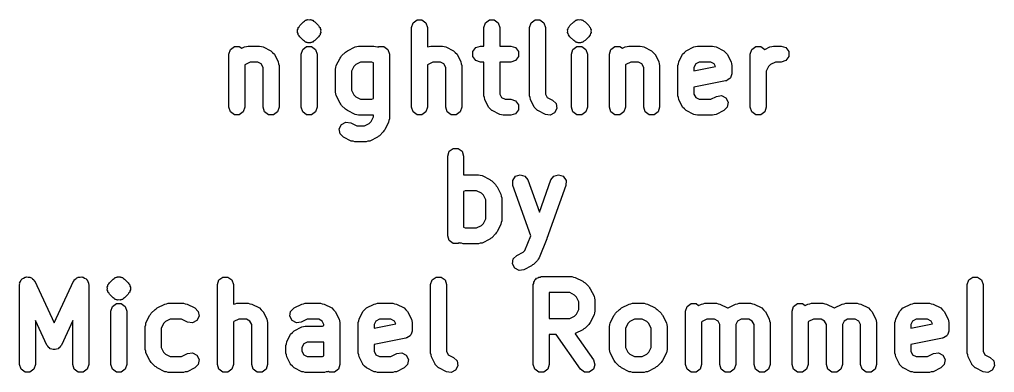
# Model space of a CAD drawing. Extents: x 32 to 173, y -120 to -34.
# Drawn here: x 32.05 to 44.25, y -115.7 to -111.28 of the extents above; entities that cross this region are included whole.
import ezdxf

# ---------------------------------------------------------------- set-up
doc = ezdxf.new("R2010")
doc.units = 0
doc.layers.add('BLACK', color=7, linetype='CONTINUOUS')

msp = doc.modelspace()

# ---------------------------------------------------------------- linework, layer by layer
at = {"layer": 'BLACK', "linetype": 'CONTINUOUS'}
for p, q in [((35.5347, -111.382), (35.5459, -111.371)), ((35.5459, -111.371), (35.5531, -111.357)), ((35.5531, -111.357), (35.6007, -111.31)), ((35.6007, -111.31), (35.6148, -111.302)), ((35.6148, -111.302), (35.626, -111.291)), ((35.626, -111.291), (35.634, -111.29)), ((35.634, -111.29), (35.6405, -111.285)), ((35.6405, -111.285), (35.6486, -111.285)), ((35.6486, -111.285), (35.6558, -111.281)), ((35.6558, -111.281), (35.6714, -111.284)), ((35.6714, -111.284), (35.6871, -111.281)), ((35.6871, -111.281), (35.6943, -111.285)), ((35.6943, -111.285), (35.7023, -111.285)), ((35.7023, -111.285), (35.7089, -111.29)), ((35.7089, -111.29), (35.7168, -111.291)), ((35.7168, -111.291), (35.728, -111.302)), ((35.728, -111.302), (35.7421, -111.31)), ((35.7421, -111.31), (35.7898, -111.357)), ((35.7898, -111.357), (35.7969, -111.371)), ((35.7969, -111.371), (35.8081, -111.382)), ((36.9524, -111.38), (36.9715, -111.321)), ((36.9715, -111.321), (37.0215, -111.285)), ((37.0215, -111.285), (37.0833, -111.285)), ((37.0833, -111.285), (37.1333, -111.321)), ((37.1333, -111.321), (37.1524, -111.38)), ((37.8571, -111.38), (37.8762, -111.321)), ((37.8762, -111.321), (37.9262, -111.285)), ((37.9262, -111.285), (37.988, -111.285)), ((37.988, -111.285), (38.038, -111.321)), ((38.038, -111.321), (38.0571, -111.38)), ((38.4286, -111.38), (38.4477, -111.321)), ((38.4477, -111.321), (38.4977, -111.285)), ((38.4977, -111.285), (38.5595, -111.285)), ((38.5595, -111.285), (38.6095, -111.321)), ((38.6095, -111.321), (38.6286, -111.38)), ((38.9157, -111.382), (38.9269, -111.371)), ((38.9269, -111.371), (38.9341, -111.357)), ((38.9341, -111.357), (38.9817, -111.31)), ((38.9817, -111.31), (38.9958, -111.302)), ((38.9958, -111.302), (39.007, -111.291)), ((39.007, -111.291), (39.015, -111.29)), ((39.015, -111.29), (39.0215, -111.285)), ((39.0215, -111.285), (39.0295, -111.285)), ((39.0295, -111.285), (39.0367, -111.281)), ((39.0367, -111.281), (39.0524, -111.284)), ((39.0524, -111.284), (39.068, -111.281)), ((39.068, -111.281), (39.0752, -111.285)), ((39.0752, -111.285), (39.0833, -111.285)), ((39.0833, -111.285), (39.0898, -111.29)), ((39.0898, -111.29), (39.0978, -111.291)), ((39.0978, -111.291), (39.109, -111.302)), ((39.109, -111.302), (39.1231, -111.31)), ((39.1231, -111.31), (39.1707, -111.357)), ((39.1707, -111.357), (39.1779, -111.371)), ((39.1779, -111.371), (39.1891, -111.382)), ((35.525, -111.412), (35.5322, -111.398)), ((35.5275, -111.428), (35.525, -111.412)), ((35.525, -111.443), (35.5275, -111.428)), ((35.5322, -111.458), (35.525, -111.443)), ((35.5322, -111.398), (35.5347, -111.382)), ((35.5347, -111.473), (35.5322, -111.458)), ((35.5459, -111.484), (35.5347, -111.473)), ((35.5531, -111.499), (35.5459, -111.484)), ((35.7969, -111.484), (35.7898, -111.499)), ((35.8081, -111.473), (35.7969, -111.484)), ((35.8081, -111.382), (35.8106, -111.398)), ((35.8106, -111.458), (35.8081, -111.473)), ((35.8106, -111.398), (35.8178, -111.412)), ((35.8178, -111.443), (35.8106, -111.458)), ((35.8178, -111.412), (35.8153, -111.428)), ((35.8153, -111.428), (35.8178, -111.443)), ((36.9524, -112.38), (36.9524, -111.38)), ((37.1524, -111.38), (37.1524, -111.624)), ((37.8571, -111.614), (37.8571, -111.38)), ((38.0571, -111.38), (38.0571, -111.614)), ((38.4286, -112.237), (38.4286, -111.38)), ((38.6286, -111.38), (38.6286, -112.214)), ((38.906, -111.412), (38.9132, -111.398)), ((38.9085, -111.428), (38.906, -111.412)), ((38.906, -111.443), (38.9085, -111.428)), ((38.9132, -111.458), (38.906, -111.443)), ((38.9132, -111.398), (38.9157, -111.382)), ((38.9157, -111.473), (38.9132, -111.458)), ((38.9269, -111.484), (38.9157, -111.473)), ((38.9341, -111.499), (38.9269, -111.484)), ((39.1779, -111.484), (39.1707, -111.499)), ((39.1891, -111.473), (39.1779, -111.484)), ((39.1891, -111.382), (39.1916, -111.398)), ((39.1916, -111.458), (39.1891, -111.473)), ((39.1916, -111.398), (39.1988, -111.412)), ((39.1988, -111.443), (39.1916, -111.458)), ((39.1988, -111.412), (39.1963, -111.428)), ((39.1963, -111.428), (39.1988, -111.443)), ((34.6858, -111.655), (34.7358, -111.618)), ((34.7358, -111.618), (34.7976, -111.618)), ((34.7976, -111.618), (34.8296, -111.642)), ((34.8876, -111.621), (34.9095, -111.614)), ((34.9095, -111.614), (35.0524, -111.614)), ((35.0524, -111.614), (35.0743, -111.621)), ((35.6007, -111.546), (35.5531, -111.499)), ((35.5905, -111.655), (35.6405, -111.618)), ((35.6148, -111.553), (35.6007, -111.546)), ((35.626, -111.565), (35.6148, -111.553)), ((35.634, -111.566), (35.626, -111.565)), ((35.6405, -111.571), (35.634, -111.566)), ((35.6486, -111.571), (35.6405, -111.571)), ((35.6405, -111.618), (35.7023, -111.618)), ((35.6558, -111.574), (35.6486, -111.571)), ((35.6714, -111.572), (35.6558, -111.574)), ((35.6871, -111.574), (35.6714, -111.572)), ((35.6943, -111.571), (35.6871, -111.574)), ((35.7023, -111.571), (35.6943, -111.571)), ((35.7089, -111.566), (35.7023, -111.571)), ((35.7023, -111.618), (35.7523, -111.655)), ((35.7168, -111.565), (35.7089, -111.566)), ((35.728, -111.553), (35.7168, -111.565)), ((35.7421, -111.546), (35.728, -111.553)), ((35.7898, -111.499), (35.7421, -111.546)), ((36.2686, -111.621), (36.2905, -111.614)), ((36.2905, -111.614), (36.481, -111.614)), ((36.481, -111.614), (36.5029, -111.621)), ((36.5327, -111.628), (36.5453, -111.618)), ((36.5453, -111.618), (36.6071, -111.618)), ((36.6071, -111.618), (36.6571, -111.655)), ((37.1733, -111.621), (37.1952, -111.614)), ((37.1952, -111.614), (37.3381, -111.614)), ((37.3381, -111.614), (37.36, -111.621)), ((37.7555, -111.633), (37.8143, -111.614)), ((37.8143, -111.614), (37.8571, -111.614)), ((38.0571, -111.614), (38.1952, -111.614)), ((38.1952, -111.614), (38.254, -111.633)), ((38.9817, -111.546), (38.9341, -111.499)), ((38.9715, -111.655), (39.0215, -111.618)), ((38.9958, -111.553), (38.9817, -111.546)), ((39.007, -111.565), (38.9958, -111.553)), ((39.015, -111.566), (39.007, -111.565)), ((39.0215, -111.571), (39.015, -111.566)), ((39.0295, -111.571), (39.0215, -111.571)), ((39.0215, -111.618), (39.0833, -111.618)), ((39.0367, -111.574), (39.0295, -111.571)), ((39.0524, -111.572), (39.0367, -111.574)), ((39.068, -111.574), (39.0524, -111.572)), ((39.0752, -111.571), (39.068, -111.574)), ((39.0833, -111.571), (39.0752, -111.571)), ((39.0898, -111.566), (39.0833, -111.571)), ((39.0833, -111.618), (39.1333, -111.655)), ((39.0978, -111.565), (39.0898, -111.566)), ((39.109, -111.553), (39.0978, -111.565)), ((39.1231, -111.546), (39.109, -111.553)), ((39.1707, -111.499), (39.1231, -111.546)), ((39.4477, -111.655), (39.4977, -111.618)), ((39.4977, -111.618), (39.5595, -111.618)), ((39.5595, -111.618), (39.5915, -111.642)), ((39.6495, -111.621), (39.6714, -111.614)), ((39.6714, -111.614), (39.8143, -111.614)), ((39.8143, -111.614), (39.8362, -111.621)), ((40.5066, -111.621), (40.5286, -111.614)), ((40.5286, -111.614), (40.719, -111.614)), ((40.719, -111.614), (40.741, -111.621)), ((41.2096, -111.655), (41.2596, -111.618)), ((41.2596, -111.618), (41.3214, -111.618)), ((41.3214, -111.618), (41.3714, -111.655)), ((41.459, -111.621), (41.481, -111.614)), ((41.481, -111.614), (41.5762, -111.614)), ((41.5762, -111.614), (41.635, -111.633)), ((34.6667, -111.714), (34.6858, -111.655)), ((34.6667, -112.38), (34.6667, -111.714)), ((34.8296, -111.642), (34.8648, -111.624)), ((34.8648, -111.624), (34.8876, -111.621)), ((35.0743, -111.621), (35.0971, -111.624)), ((35.0971, -111.624), (35.1923, -111.672)), ((35.1923, -111.672), (35.1929, -111.672)), ((35.1929, -111.672), (35.1937, -111.672)), ((35.1937, -111.672), (35.2149, -111.694)), ((35.2149, -111.694), (35.2364, -111.715)), ((35.2364, -111.715), (35.2365, -111.716)), ((35.2365, -111.716), (35.2371, -111.716)), ((35.2371, -111.716), (35.2847, -111.812)), ((35.5714, -111.714), (35.5905, -111.655)), ((35.5714, -112.38), (35.5714, -111.714)), ((35.7523, -111.655), (35.7714, -111.714)), ((35.7714, -111.714), (35.7714, -112.38)), ((36.0695, -111.753), (36.0769, -111.738)), ((36.0769, -111.738), (36.1245, -111.69)), ((36.1245, -111.69), (36.139, -111.683)), ((36.139, -111.683), (36.1505, -111.672)), ((36.1505, -111.672), (36.2458, -111.624)), ((36.2458, -111.624), (36.2686, -111.621)), ((36.5029, -111.621), (36.5257, -111.624)), ((36.5257, -111.624), (36.5327, -111.628)), ((36.6571, -111.655), (36.6762, -111.714)), ((36.6762, -111.714), (36.6762, -112.523)), ((37.1524, -111.624), (37.1733, -111.621)), ((37.36, -111.621), (37.3828, -111.624)), ((37.3828, -111.624), (37.4781, -111.672)), ((37.4781, -111.672), (37.4786, -111.672)), ((37.4786, -111.672), (37.4794, -111.672)), ((37.4794, -111.672), (37.5006, -111.694)), ((37.5006, -111.694), (37.5221, -111.715)), ((37.5221, -111.715), (37.5222, -111.716)), ((37.5222, -111.716), (37.5228, -111.716)), ((37.5228, -111.716), (37.5704, -111.812)), ((37.7192, -111.683), (37.7555, -111.633)), ((37.7192, -111.744), (37.7192, -111.683)), ((38.254, -111.633), (38.2903, -111.683)), ((38.2903, -111.683), (38.2903, -111.744)), ((38.9524, -111.714), (38.9715, -111.655)), ((38.9524, -112.38), (38.9524, -111.714)), ((39.1333, -111.655), (39.1524, -111.714)), ((39.1524, -111.714), (39.1524, -112.38)), ((39.4286, -111.714), (39.4477, -111.655)), ((39.4286, -112.38), (39.4286, -111.714)), ((39.5915, -111.642), (39.6267, -111.624)), ((39.6267, -111.624), (39.6495, -111.621)), ((39.8362, -111.621), (39.859, -111.624)), ((39.859, -111.624), (39.9542, -111.672)), ((39.9542, -111.672), (39.9548, -111.672)), ((39.9548, -111.672), (39.9556, -111.672)), ((39.9556, -111.672), (39.9768, -111.694)), ((39.9768, -111.694), (39.9983, -111.715)), ((39.9983, -111.715), (39.9984, -111.716)), ((39.9984, -111.716), (39.999, -111.716)), ((39.999, -111.716), (40.0466, -111.812)), ((40.2963, -111.812), (40.3439, -111.716)), ((40.3439, -111.716), (40.3444, -111.716)), ((40.3444, -111.716), (40.3446, -111.715)), ((40.3446, -111.715), (40.3661, -111.694)), ((40.3661, -111.694), (40.3873, -111.672)), ((40.3873, -111.672), (40.388, -111.672)), ((40.388, -111.672), (40.3886, -111.672)), ((40.3886, -111.672), (40.4838, -111.624)), ((40.4838, -111.624), (40.5066, -111.621)), ((40.741, -111.621), (40.7638, -111.624)), ((40.7638, -111.624), (40.859, -111.672)), ((40.859, -111.672), (40.8596, -111.672)), ((40.8596, -111.672), (40.8604, -111.672)), ((40.8604, -111.672), (40.8815, -111.694)), ((40.8815, -111.694), (40.903, -111.715)), ((40.903, -111.715), (40.9032, -111.716)), ((40.9032, -111.716), (40.9037, -111.716)), ((40.9037, -111.716), (40.9513, -111.812)), ((41.1905, -111.714), (41.2096, -111.655)), ((41.1905, -112.38), (41.1905, -111.714)), ((41.3714, -111.655), (41.3719, -111.656)), ((41.3719, -111.656), (41.4362, -111.624)), ((41.4362, -111.624), (41.459, -111.621)), ((41.635, -111.633), (41.6713, -111.683)), ((41.6713, -111.683), (41.6713, -111.744)), ((34.8735, -111.843), (34.8667, -111.85)), ((34.8667, -111.85), (34.8667, -112.38)), ((34.9331, -111.814), (34.8735, -111.843)), ((35.0288, -111.814), (34.9331, -111.814)), ((35.0731, -111.836), (35.0288, -111.814)), ((35.0952, -111.88), (35.0731, -111.836)), ((35.2847, -111.812), (35.2881, -111.834)), ((35.2881, -111.834), (35.2952, -111.856)), ((35.2952, -111.856), (35.2952, -112.38)), ((36.0071, -111.882), (36.0106, -111.859)), ((36.0106, -111.859), (36.0582, -111.764)), ((36.0582, -111.764), (36.0695, -111.753)), ((36.2545, -111.843), (36.2298, -111.868)), ((36.3141, -111.814), (36.2545, -111.843)), ((36.4573, -111.814), (36.3141, -111.814)), ((36.4762, -111.823), (36.4573, -111.814)), ((36.4762, -112.271), (36.4762, -111.823)), ((37.1592, -111.843), (37.1524, -111.85)), ((37.1524, -111.85), (37.1524, -112.38)), ((37.2188, -111.814), (37.1592, -111.843)), ((37.3145, -111.814), (37.2188, -111.814)), ((37.3588, -111.836), (37.3145, -111.814)), ((37.381, -111.88), (37.3588, -111.836)), ((37.5704, -111.812), (37.5738, -111.834)), ((37.5738, -111.834), (37.581, -111.856)), ((37.581, -111.856), (37.581, -112.38)), ((37.7555, -111.794), (37.7192, -111.744)), ((37.8143, -111.814), (37.7555, -111.794)), ((37.8571, -111.814), (37.8143, -111.814)), ((37.8571, -112.237), (37.8571, -111.814)), ((38.1952, -111.814), (38.0571, -111.814)), ((38.0571, -111.814), (38.0571, -112.214)), ((38.254, -111.794), (38.1952, -111.814)), ((38.2903, -111.744), (38.254, -111.794)), ((39.6354, -111.843), (39.6286, -111.85)), ((39.6286, -111.85), (39.6286, -112.38)), ((39.695, -111.814), (39.6354, -111.843)), ((39.7907, -111.814), (39.695, -111.814)), ((39.835, -111.836), (39.7907, -111.814)), ((39.8571, -111.88), (39.835, -111.836)), ((40.0466, -111.812), (40.05, -111.834)), ((40.05, -111.834), (40.0571, -111.856)), ((40.0571, -111.856), (40.0571, -112.38)), ((40.2857, -111.856), (40.2928, -111.834)), ((40.2857, -112.237), (40.2857, -111.856)), ((40.2928, -111.834), (40.2963, -111.812)), ((40.5079, -111.836), (40.4857, -111.88)), ((40.5522, -111.814), (40.5079, -111.836)), ((40.6954, -111.814), (40.5522, -111.814)), ((40.7397, -111.836), (40.6954, -111.814)), ((40.7572, -111.871), (40.7397, -111.836)), ((40.9513, -111.812), (40.9548, -111.834)), ((40.9548, -111.834), (40.9619, -111.856)), ((40.9619, -111.856), (40.9619, -111.952)), ((41.4449, -111.843), (41.4203, -111.868)), ((41.5046, -111.814), (41.4449, -111.843)), ((41.5762, -111.814), (41.5046, -111.814)), ((41.635, -111.794), (41.5762, -111.814)), ((41.6713, -111.744), (41.635, -111.794)), ((35.0952, -112.38), (35.0952, -111.88)), ((36, -111.904), (36.0071, -111.882)), ((36, -112.19), (36, -111.904)), ((36.2298, -111.868), (36.2, -111.928)), ((36.2, -111.928), (36.2, -112.166)), ((37.381, -112.38), (37.381, -111.88)), ((39.8571, -112.38), (39.8571, -111.88)), ((40.4857, -111.925), (40.7572, -111.871)), ((40.4857, -111.88), (40.4857, -111.925)), ((40.9612, -111.963), (40.9506, -111.986)), ((40.9619, -111.952), (40.96, -111.957)), ((40.96, -111.957), (40.9612, -111.963)), ((41.4203, -111.868), (41.3905, -111.928)), ((41.3905, -111.928), (41.3905, -112.38)), ((40.8815, -112.05), (40.4857, -112.129)), ((40.8868, -112.047), (40.8815, -112.05)), ((40.8928, -112.047), (40.8868, -112.047)), ((40.9133, -112.032), (40.8928, -112.047)), ((40.9354, -112.019), (40.9133, -112.032)), ((40.9379, -112.014), (40.9354, -112.019)), ((40.9428, -112.01), (40.9379, -112.014)), ((40.9506, -111.986), (40.9428, -112.01)), ((36.0071, -112.212), (36, -112.19)), ((36.0106, -112.234), (36.0071, -112.212)), ((36.2, -112.166), (36.2298, -112.226)), ((36.2298, -112.226), (36.2545, -112.25)), ((38.0571, -112.214), (38.0793, -112.258)), ((38.6286, -112.214), (38.6507, -112.258)), ((40.4857, -112.129), (40.4857, -112.214)), ((40.4857, -112.214), (40.5079, -112.258)), ((36.0582, -112.33), (36.0106, -112.234)), ((36.0695, -112.341), (36.0582, -112.33)), ((36.0769, -112.356), (36.0695, -112.341)), ((36.2545, -112.25), (36.3141, -112.28)), ((36.3141, -112.28), (36.4573, -112.28)), ((36.4573, -112.28), (36.4762, -112.271)), ((37.8643, -112.259), (37.8571, -112.237)), ((37.8677, -112.282), (37.8643, -112.259)), ((37.9153, -112.377), (37.8677, -112.282)), ((38.0793, -112.258), (38.1236, -112.28)), ((38.1236, -112.28), (38.1952, -112.28)), ((38.1952, -112.28), (38.254, -112.299)), ((38.254, -112.299), (38.2903, -112.349)), ((38.2903, -112.349), (38.2903, -112.411)), ((38.4357, -112.259), (38.4286, -112.237)), ((38.4391, -112.282), (38.4357, -112.259)), ((38.4867, -112.377), (38.4391, -112.282)), ((38.6507, -112.258), (38.7161, -112.291)), ((38.7161, -112.291), (38.7602, -112.334)), ((38.7602, -112.334), (38.7703, -112.395)), ((40.2928, -112.259), (40.2857, -112.237)), ((40.2963, -112.282), (40.2928, -112.259)), ((40.3439, -112.377), (40.2963, -112.282)), ((40.5079, -112.258), (40.5522, -112.28)), ((40.5522, -112.28), (40.6954, -112.28)), ((40.6954, -112.28), (40.7696, -112.243)), ((40.7696, -112.243), (40.8307, -112.234)), ((40.8307, -112.234), (40.8855, -112.262)), ((40.8855, -112.262), (40.9132, -112.318)), ((40.9132, -112.318), (40.903, -112.379)), ((34.6858, -112.439), (34.6667, -112.38)), ((34.7358, -112.475), (34.6858, -112.439)), ((34.8476, -112.439), (34.7976, -112.475)), ((34.8667, -112.38), (34.8476, -112.439)), ((35.1143, -112.439), (35.0952, -112.38)), ((35.1643, -112.475), (35.1143, -112.439)), ((35.2761, -112.439), (35.2261, -112.475)), ((35.2952, -112.38), (35.2761, -112.439)), ((35.5905, -112.439), (35.5714, -112.38)), ((35.6405, -112.475), (35.5905, -112.439)), ((35.7523, -112.439), (35.7023, -112.475)), ((35.7714, -112.38), (35.7523, -112.439)), ((36.1245, -112.403), (36.0769, -112.356)), ((36.139, -112.411), (36.1245, -112.403)), ((36.1505, -112.422), (36.139, -112.411)), ((36.2458, -112.47), (36.1505, -112.422)), ((36.2686, -112.473), (36.2458, -112.47)), ((36.2905, -112.48), (36.2686, -112.473)), ((36.9715, -112.439), (36.9524, -112.38)), ((37.0215, -112.475), (36.9715, -112.439)), ((37.1333, -112.439), (37.0833, -112.475)), ((37.1524, -112.38), (37.1333, -112.439)), ((37.4, -112.439), (37.381, -112.38)), ((37.45, -112.475), (37.4, -112.439)), ((37.5619, -112.439), (37.5119, -112.475)), ((37.581, -112.38), (37.5619, -112.439)), ((37.9159, -112.378), (37.9153, -112.377)), ((37.916, -112.379), (37.9159, -112.378)), ((37.9375, -112.4), (37.916, -112.379)), ((37.9587, -112.421), (37.9375, -112.4)), ((37.9595, -112.421), (37.9587, -112.421)), ((37.96, -112.422), (37.9595, -112.421)), ((38.0553, -112.47), (37.96, -112.422)), ((38.0781, -112.473), (38.0553, -112.47)), ((38.1, -112.48), (38.0781, -112.473)), ((38.254, -112.461), (38.1952, -112.48)), ((38.2903, -112.411), (38.254, -112.461)), ((38.4873, -112.378), (38.4867, -112.377)), ((38.4874, -112.379), (38.4873, -112.378)), ((38.5089, -112.4), (38.4874, -112.379)), ((38.5301, -112.421), (38.5089, -112.4)), ((38.5309, -112.421), (38.5301, -112.421)), ((38.5315, -112.422), (38.5309, -112.421)), ((38.6267, -112.47), (38.5315, -112.422)), ((38.6878, -112.479), (38.6267, -112.47)), ((38.7427, -112.45), (38.6878, -112.479)), ((38.7703, -112.395), (38.7427, -112.45)), ((38.9715, -112.439), (38.9524, -112.38)), ((39.0215, -112.475), (38.9715, -112.439)), ((39.1333, -112.439), (39.0833, -112.475)), ((39.1524, -112.38), (39.1333, -112.439)), ((39.4477, -112.439), (39.4286, -112.38)), ((39.4977, -112.475), (39.4477, -112.439)), ((39.6095, -112.439), (39.5595, -112.475)), ((39.6286, -112.38), (39.6095, -112.439)), ((39.8762, -112.439), (39.8571, -112.38)), ((39.9262, -112.475), (39.8762, -112.439)), ((40.038, -112.439), (39.988, -112.475)), ((40.0571, -112.38), (40.038, -112.439)), ((40.3444, -112.378), (40.3439, -112.377)), ((40.3446, -112.379), (40.3444, -112.378)), ((40.3661, -112.4), (40.3446, -112.379)), ((40.3873, -112.421), (40.3661, -112.4)), ((40.388, -112.421), (40.3873, -112.421)), ((40.3886, -112.422), (40.388, -112.421)), ((40.4838, -112.47), (40.3886, -112.422)), ((40.5066, -112.473), (40.4838, -112.47)), ((40.5286, -112.48), (40.5066, -112.473)), ((40.741, -112.473), (40.719, -112.48)), ((40.7638, -112.47), (40.741, -112.473)), ((40.859, -112.422), (40.7638, -112.47)), ((40.903, -112.379), (40.859, -112.422)), ((41.2096, -112.439), (41.1905, -112.38)), ((41.2596, -112.475), (41.2096, -112.439)), ((41.3714, -112.439), (41.3214, -112.475)), ((41.3905, -112.38), (41.3714, -112.439)), ((34.7976, -112.475), (34.7358, -112.475)), ((35.2261, -112.475), (35.1643, -112.475)), ((35.7023, -112.475), (35.6405, -112.475)), ((36.0764, -112.596), (36.1312, -112.567)), ((36.1312, -112.567), (36.1923, -112.576)), ((36.1923, -112.576), (36.2665, -112.614)), ((36.4762, -112.48), (36.2905, -112.48)), ((36.3621, -112.614), (36.4217, -112.584)), ((36.4217, -112.584), (36.4464, -112.559)), ((36.4464, -112.559), (36.4762, -112.499)), ((36.4762, -112.499), (36.4762, -112.48)), ((36.6656, -112.568), (36.618, -112.663)), ((36.6691, -112.545), (36.6656, -112.568)), ((36.6762, -112.523), (36.6691, -112.545)), ((37.0833, -112.475), (37.0215, -112.475)), ((37.5119, -112.475), (37.45, -112.475)), ((38.1952, -112.48), (38.1, -112.48)), ((39.0833, -112.475), (39.0215, -112.475)), ((39.5595, -112.475), (39.4977, -112.475)), ((39.988, -112.475), (39.9262, -112.475)), ((40.719, -112.48), (40.5286, -112.48)), ((41.3214, -112.475), (41.2596, -112.475)), ((36.0487, -112.651), (36.0764, -112.596)), ((36.0589, -112.712), (36.0487, -112.651)), ((36.1029, -112.755), (36.0589, -112.712)), ((36.2665, -112.614), (36.3621, -112.614)), ((36.5993, -112.689), (36.5517, -112.737)), ((36.6066, -112.675), (36.5993, -112.689)), ((36.618, -112.663), (36.6066, -112.675)), ((36.1981, -112.803), (36.1029, -112.755)), ((36.2209, -112.806), (36.1981, -112.803)), ((36.2429, -112.814), (36.2209, -112.806)), ((36.3857, -112.814), (36.2429, -112.814)), ((36.4076, -112.806), (36.3857, -112.814)), ((36.4304, -112.803), (36.4076, -112.806)), ((36.5257, -112.755), (36.4304, -112.803)), ((36.5372, -112.744), (36.5257, -112.755)), ((36.5517, -112.737), (36.5372, -112.744)), ((37.4048, -112.99), (37.4239, -112.931)), ((37.4239, -112.931), (37.4739, -112.895)), ((37.4739, -112.895), (37.5357, -112.895)), ((37.5357, -112.895), (37.5857, -112.931)), ((37.5857, -112.931), (37.6048, -112.99)), ((37.4048, -113.99), (37.4048, -112.99)), ((37.6048, -112.99), (37.6048, -113.224)), ((37.6048, -113.224), (37.7905, -113.224)), ((37.7905, -113.224), (37.8124, -113.231)), ((37.8124, -113.231), (37.8352, -113.234)), ((37.8352, -113.234), (37.9304, -113.282)), ((37.9304, -113.282), (37.942, -113.293)), ((37.942, -113.293), (37.9564, -113.3)), ((37.9564, -113.3), (38.004, -113.348)), ((38.2183, -113.295), (38.2532, -113.244)), ((38.2201, -113.357), (38.2183, -113.295)), ((38.2532, -113.244), (38.3114, -113.224)), ((38.3114, -113.224), (38.3707, -113.241)), ((38.3707, -113.241), (38.4085, -113.29)), ((38.4085, -113.29), (38.5524, -113.693)), ((38.5524, -113.693), (38.6963, -113.29)), ((38.6963, -113.29), (38.7341, -113.241)), ((38.7341, -113.241), (38.7934, -113.224)), ((38.7934, -113.224), (38.8516, -113.244)), ((38.8516, -113.244), (38.8864, -113.295)), ((38.8864, -113.295), (38.8847, -113.357)), ((37.6236, -113.424), (37.6048, -113.433)), ((37.6048, -113.433), (37.6048, -113.881)), ((37.7669, -113.424), (37.6236, -113.424)), ((37.8265, -113.453), (37.7669, -113.424)), ((38.004, -113.348), (38.0114, -113.363)), ((38.0114, -113.363), (38.0228, -113.374)), ((38.0228, -113.374), (38.0704, -113.469)), ((38.4455, -113.988), (38.2201, -113.357)), ((38.8847, -113.357), (38.6466, -114.024)), ((37.8511, -113.478), (37.8265, -113.453)), ((37.881, -113.538), (37.8511, -113.478)), ((37.881, -113.776), (37.881, -113.538)), ((38.0704, -113.469), (38.0738, -113.492)), ((38.0738, -113.492), (38.081, -113.514)), ((38.081, -113.514), (38.081, -113.8)), ((37.8511, -113.836), (37.881, -113.776)), ((38.081, -113.8), (38.0738, -113.822)), ((37.6048, -113.881), (37.6236, -113.89)), ((37.6236, -113.89), (37.7669, -113.89)), ((37.7669, -113.89), (37.8265, -113.86)), ((37.8265, -113.86), (37.8511, -113.836)), ((38.0704, -113.844), (38.0228, -113.94)), ((38.0738, -113.822), (38.0704, -113.844)), ((37.4239, -114.049), (37.4048, -113.99)), ((37.4739, -114.085), (37.4239, -114.049)), ((37.9304, -114.032), (37.8352, -114.08)), ((37.942, -114.021), (37.9304, -114.032)), ((37.9564, -114.013), (37.942, -114.021)), ((38.004, -113.966), (37.9564, -114.013)), ((38.0114, -113.951), (38.004, -113.966)), ((38.0228, -113.94), (38.0114, -113.951)), ((38.3719, -114.172), (38.4455, -113.988)), ((38.6452, -114.027), (38.55, -114.265)), ((38.6454, -114.025), (38.6452, -114.027)), ((38.6466, -114.024), (38.6454, -114.025)), ((37.5357, -114.085), (37.4739, -114.085)), ((37.5483, -114.076), (37.5357, -114.085)), ((37.5553, -114.08), (37.5483, -114.076)), ((37.5781, -114.083), (37.5553, -114.08)), ((37.6, -114.09), (37.5781, -114.083)), ((37.7905, -114.09), (37.6, -114.09)), ((37.8124, -114.083), (37.7905, -114.09)), ((37.8352, -114.08), (37.8124, -114.083)), ((38.3503, -114.194), (38.3719, -114.172)), ((38.2154, -114.338), (38.2255, -114.277)), ((38.2255, -114.277), (38.2696, -114.234)), ((38.2696, -114.234), (38.3503, -114.194)), ((38.5279, -114.299), (38.4802, -114.347)), ((38.537, -114.281), (38.5279, -114.299)), ((38.55, -114.265), (38.537, -114.281)), ((38.243, -114.394), (38.2154, -114.338)), ((38.2979, -114.422), (38.243, -114.394)), ((38.359, -114.413), (38.2979, -114.422)), ((38.4542, -114.365), (38.359, -114.413)), ((38.4658, -114.354), (38.4542, -114.365)), ((38.4802, -114.347), (38.4658, -114.354)), ((32.06, -114.562), (32.0667, -114.541)), ((32.0667, -114.541), (32.0746, -114.536)), ((32.0746, -114.536), (32.0794, -114.527)), ((32.0794, -114.527), (32.0991, -114.518)), ((32.0991, -114.518), (32.1167, -114.505)), ((32.1167, -114.505), (32.1265, -114.505)), ((32.1265, -114.505), (32.1354, -114.501)), ((32.1354, -114.501), (32.1568, -114.505)), ((32.1568, -114.505), (32.1785, -114.505)), ((32.1785, -114.505), (32.1865, -114.511)), ((32.1865, -114.511), (32.1961, -114.513)), ((32.1961, -114.513), (32.2109, -114.529)), ((32.2109, -114.529), (32.2285, -114.541)), ((32.2285, -114.541), (32.2315, -114.551)), ((32.7304, -114.551), (32.7334, -114.541)), ((32.7334, -114.541), (32.751, -114.529)), ((32.751, -114.529), (32.7658, -114.513)), ((32.7658, -114.513), (32.7755, -114.511)), ((32.7755, -114.511), (32.7834, -114.505)), ((32.7834, -114.505), (32.8051, -114.505)), ((32.8051, -114.505), (32.8265, -114.501)), ((32.8265, -114.501), (32.8354, -114.505)), ((32.8354, -114.505), (32.8452, -114.505)), ((32.8452, -114.505), (32.8628, -114.518)), ((32.8628, -114.518), (32.8825, -114.527)), ((32.8825, -114.527), (32.8873, -114.536)), ((32.8873, -114.536), (32.8952, -114.541)), ((32.8952, -114.541), (32.9019, -114.562)), ((33.1721, -114.577), (33.2198, -114.53)), ((33.2198, -114.53), (33.2339, -114.522)), ((33.2339, -114.522), (33.2451, -114.511)), ((33.2451, -114.511), (33.253, -114.51)), ((33.253, -114.51), (33.2596, -114.505)), ((33.2596, -114.505), (33.2676, -114.505)), ((33.2676, -114.505), (33.2748, -114.501)), ((33.2748, -114.501), (33.2905, -114.504)), ((33.2905, -114.504), (33.3061, -114.501)), ((33.3061, -114.501), (33.3133, -114.505)), ((33.3133, -114.505), (33.3214, -114.505)), ((33.3214, -114.505), (33.3279, -114.51)), ((33.3279, -114.51), (33.3359, -114.511)), ((33.3359, -114.511), (33.3471, -114.522)), ((33.3471, -114.522), (33.3612, -114.53)), ((33.3612, -114.53), (33.4088, -114.577)), ((34.5238, -114.6), (34.5429, -114.541)), ((34.5429, -114.541), (34.5929, -114.505)), ((34.5929, -114.505), (34.6547, -114.505)), ((34.6547, -114.505), (34.7047, -114.541)), ((34.7047, -114.541), (34.7238, -114.6)), ((37.1905, -114.6), (37.2096, -114.541)), ((37.2096, -114.541), (37.2596, -114.505)), ((37.2596, -114.505), (37.3214, -114.505)), ((37.3214, -114.505), (37.3714, -114.541)), ((37.3714, -114.541), (37.3905, -114.6)), ((38.4904, -114.557), (38.4953, -114.541)), ((38.4953, -114.541), (38.5081, -114.532)), ((38.5081, -114.532), (38.5174, -114.519)), ((38.5174, -114.519), (38.5325, -114.514)), ((38.5325, -114.514), (38.5453, -114.505)), ((38.5453, -114.505), (38.5611, -114.505)), ((38.5611, -114.505), (38.5762, -114.5)), ((38.5762, -114.5), (38.9571, -114.5)), ((38.9571, -114.5), (38.9791, -114.507)), ((38.9791, -114.507), (39.0019, -114.511)), ((39.0019, -114.511), (39.0971, -114.558)), ((43.9048, -114.6), (43.9239, -114.541)), ((43.9239, -114.541), (43.9739, -114.505)), ((43.9739, -114.505), (44.0357, -114.505)), ((44.0357, -114.505), (44.0857, -114.541)), ((44.0857, -114.541), (44.1048, -114.6)), ((32.0476, -114.6), (32.0506, -114.591)), ((32.0476, -115.6), (32.0476, -114.6)), ((32.0495, -114.581), (32.06, -114.562)), ((32.0506, -114.591), (32.0495, -114.581)), ((32.2315, -114.551), (32.2382, -114.558)), ((32.2382, -114.558), (32.481, -115.078)), ((32.481, -115.078), (32.7237, -114.558)), ((32.7237, -114.558), (32.7304, -114.551)), ((32.9019, -114.562), (32.9125, -114.581)), ((32.9125, -114.581), (32.9113, -114.591)), ((32.9113, -114.591), (32.9143, -114.6)), ((32.9143, -114.6), (32.9143, -115.6)), ((33.1441, -114.632), (33.1513, -114.618)), ((33.1466, -114.648), (33.1441, -114.632)), ((33.1441, -114.663), (33.1466, -114.648)), ((33.1513, -114.678), (33.1441, -114.663)), ((33.1513, -114.618), (33.1538, -114.602)), ((33.1538, -114.602), (33.165, -114.591)), ((33.165, -114.591), (33.1721, -114.577)), ((33.4088, -114.577), (33.416, -114.591)), ((33.416, -114.591), (33.4272, -114.602)), ((33.4272, -114.602), (33.4297, -114.618)), ((33.4297, -114.618), (33.4369, -114.632)), ((33.4369, -114.663), (33.4297, -114.678)), ((33.4369, -114.632), (33.4344, -114.648)), ((33.4344, -114.648), (33.4369, -114.663)), ((34.5238, -115.6), (34.5238, -114.6)), ((34.7238, -114.6), (34.7238, -114.844)), ((37.1905, -115.457), (37.1905, -114.6)), ((37.3905, -114.6), (37.3905, -115.434)), ((38.4762, -114.6), (38.4811, -114.585)), ((38.4762, -115.6), (38.4762, -114.6)), ((38.4811, -114.569), (38.4904, -114.557)), ((38.4811, -114.585), (38.4811, -114.569)), ((39.0971, -114.558), (39.1086, -114.57)), ((39.1086, -114.57), (39.1231, -114.577)), ((39.1231, -114.577), (39.1707, -114.625)), ((39.1707, -114.625), (39.1781, -114.639)), ((39.1781, -114.639), (39.1894, -114.651)), ((39.1894, -114.651), (39.2371, -114.746)), ((43.9048, -115.457), (43.9048, -114.6)), ((44.1048, -114.6), (44.1048, -115.434)), ((33.1538, -114.693), (33.1513, -114.678)), ((33.165, -114.704), (33.1538, -114.693)), ((33.1721, -114.719), (33.165, -114.704)), ((33.2198, -114.766), (33.1721, -114.719)), ((33.2339, -114.773), (33.2198, -114.766)), ((33.2451, -114.785), (33.2339, -114.773)), ((33.253, -114.786), (33.2451, -114.785)), ((33.2596, -114.791), (33.253, -114.786)), ((33.2676, -114.791), (33.2596, -114.791)), ((33.2748, -114.794), (33.2676, -114.791)), ((33.3133, -114.791), (33.3061, -114.794)), ((33.3214, -114.791), (33.3133, -114.791)), ((33.3279, -114.786), (33.3214, -114.791)), ((33.3359, -114.785), (33.3279, -114.786)), ((33.3471, -114.773), (33.3359, -114.785)), ((33.3612, -114.766), (33.3471, -114.773)), ((33.4088, -114.719), (33.3612, -114.766)), ((33.416, -114.704), (33.4088, -114.719)), ((33.4272, -114.693), (33.416, -114.704)), ((33.4297, -114.678), (33.4272, -114.693)), ((38.9335, -114.7), (38.6762, -114.7)), ((38.6762, -114.7), (38.6762, -115.024)), ((38.9931, -114.73), (38.9335, -114.7)), ((39.0178, -114.755), (38.9931, -114.73)), ((39.0476, -114.814), (39.0178, -114.755)), ((39.2371, -114.746), (39.2405, -114.769)), ((39.2405, -114.769), (39.2476, -114.791)), ((39.2476, -114.791), (39.2476, -114.934)), ((33.1905, -114.934), (33.2096, -114.875)), ((33.2096, -114.875), (33.2596, -114.838)), ((33.2596, -114.838), (33.3214, -114.838)), ((33.2905, -114.792), (33.2748, -114.794)), ((33.3061, -114.794), (33.2905, -114.792)), ((33.3214, -114.838), (33.3714, -114.875)), ((33.3714, -114.875), (33.3905, -114.934)), ((33.696, -114.958), (33.7436, -114.91)), ((33.7436, -114.91), (33.758, -114.903)), ((33.758, -114.903), (33.7696, -114.892)), ((33.7696, -114.892), (33.8648, -114.844)), ((33.8648, -114.844), (33.8876, -114.841)), ((33.8876, -114.841), (33.9095, -114.834)), ((33.9095, -114.834), (34.1, -114.834)), ((34.1, -114.834), (34.1219, -114.841)), ((34.1219, -114.841), (34.1447, -114.844)), ((34.1447, -114.844), (34.24, -114.892)), ((34.24, -114.892), (34.284, -114.935)), ((34.7238, -114.844), (34.7447, -114.841)), ((34.7447, -114.841), (34.7667, -114.834)), ((34.7667, -114.834), (34.9095, -114.834)), ((34.9095, -114.834), (34.9314, -114.841)), ((34.9314, -114.841), (34.9542, -114.844)), ((34.9542, -114.844), (35.0495, -114.892)), ((35.0495, -114.892), (35.05, -114.892)), ((35.05, -114.892), (35.0508, -114.892)), ((35.0508, -114.892), (35.072, -114.914)), ((35.4398, -114.935), (35.4838, -114.892)), ((35.4838, -114.892), (35.5791, -114.844)), ((35.5791, -114.844), (35.6019, -114.841)), ((35.6019, -114.841), (35.6238, -114.834)), ((35.6238, -114.834), (35.8143, -114.834)), ((35.8143, -114.834), (35.8362, -114.841)), ((35.8362, -114.841), (35.859, -114.844)), ((35.859, -114.844), (35.9542, -114.892)), ((35.9542, -114.892), (35.9548, -114.892)), ((35.9548, -114.892), (35.9556, -114.892)), ((35.9556, -114.892), (35.9768, -114.914)), ((36.3661, -114.914), (36.3873, -114.892)), ((36.3873, -114.892), (36.388, -114.892)), ((36.388, -114.892), (36.3886, -114.892)), ((36.3886, -114.892), (36.4838, -114.844)), ((36.4838, -114.844), (36.5066, -114.841)), ((36.5066, -114.841), (36.5286, -114.834)), ((36.5286, -114.834), (36.719, -114.834)), ((36.719, -114.834), (36.741, -114.841)), ((36.741, -114.841), (36.7638, -114.844)), ((36.7638, -114.844), (36.859, -114.892)), ((36.859, -114.892), (36.8596, -114.892)), ((36.8596, -114.892), (36.8604, -114.892)), ((36.8604, -114.892), (36.8815, -114.914)), ((39.0178, -114.97), (39.0476, -114.91)), ((39.0476, -114.91), (39.0476, -114.814)), ((39.5055, -114.958), (39.5531, -114.91)), ((39.5531, -114.91), (39.5675, -114.903)), ((39.5675, -114.903), (39.5791, -114.892)), ((39.5791, -114.892), (39.6743, -114.844)), ((39.6743, -114.844), (39.6971, -114.841)), ((39.6971, -114.841), (39.719, -114.834)), ((39.719, -114.834), (39.8619, -114.834)), ((39.8619, -114.834), (39.8838, -114.841)), ((39.8838, -114.841), (39.9066, -114.844)), ((39.9066, -114.844), (40.0019, -114.892)), ((40.0019, -114.892), (40.0134, -114.903)), ((40.0134, -114.903), (40.0279, -114.91)), ((40.0279, -114.91), (40.0755, -114.958)), ((40.381, -114.934), (40.4001, -114.875)), ((40.4001, -114.875), (40.4501, -114.838)), ((40.4501, -114.838), (40.5119, -114.838)), ((40.5119, -114.838), (40.5439, -114.862)), ((40.5439, -114.862), (40.5791, -114.844)), ((40.5791, -114.844), (40.6019, -114.841)), ((40.6019, -114.841), (40.6238, -114.834)), ((40.6238, -114.834), (40.7667, -114.834)), ((40.7667, -114.834), (40.7886, -114.841)), ((40.7886, -114.841), (40.8114, -114.844)), ((40.8114, -114.844), (40.9066, -114.892)), ((40.9066, -114.892), (40.9072, -114.892)), ((40.9072, -114.892), (40.908, -114.892)), ((40.908, -114.892), (40.9095, -114.894)), ((40.9095, -114.894), (40.9111, -114.892)), ((40.9111, -114.892), (40.9119, -114.892)), ((40.9119, -114.892), (40.9124, -114.892)), ((40.9124, -114.892), (41.0077, -114.844)), ((41.0077, -114.844), (41.0305, -114.841)), ((41.0305, -114.841), (41.0524, -114.834)), ((41.0524, -114.834), (41.1952, -114.834)), ((41.1952, -114.834), (41.2172, -114.841)), ((41.2172, -114.841), (41.24, -114.844)), ((41.24, -114.844), (41.3352, -114.892)), ((41.3352, -114.892), (41.3358, -114.892)), ((41.3358, -114.892), (41.3366, -114.892)), ((41.3366, -114.892), (41.3577, -114.914)), ((41.7143, -114.934), (41.7334, -114.875)), ((41.7334, -114.875), (41.7834, -114.838)), ((41.7834, -114.838), (41.8452, -114.838)), ((41.8452, -114.838), (41.8772, -114.862)), ((41.8772, -114.862), (41.9124, -114.844)), ((41.9124, -114.844), (41.9352, -114.841)), ((41.9352, -114.841), (41.9571, -114.834)), ((41.9571, -114.834), (42.1, -114.834)), ((42.1, -114.834), (42.1219, -114.841)), ((42.1219, -114.841), (42.1447, -114.844)), ((42.1447, -114.844), (42.24, -114.892)), ((42.24, -114.892), (42.2405, -114.892)), ((42.2405, -114.892), (42.2413, -114.892)), ((42.2413, -114.892), (42.2429, -114.894)), ((42.2429, -114.894), (42.2444, -114.892)), ((42.2444, -114.892), (42.2452, -114.892)), ((42.2452, -114.892), (42.2458, -114.892)), ((42.2458, -114.892), (42.341, -114.844)), ((42.341, -114.844), (42.3638, -114.841)), ((42.3638, -114.841), (42.3857, -114.834)), ((42.3857, -114.834), (42.5286, -114.834)), ((42.5286, -114.834), (42.5505, -114.841)), ((42.5505, -114.841), (42.5733, -114.844)), ((42.5733, -114.844), (42.6685, -114.892)), ((42.6685, -114.892), (42.6691, -114.892)), ((42.6691, -114.892), (42.6699, -114.892)), ((42.6699, -114.892), (42.691, -114.914)), ((43.0804, -114.914), (43.1015, -114.892)), ((43.1015, -114.892), (43.1023, -114.892)), ((43.1023, -114.892), (43.1029, -114.892)), ((43.1029, -114.892), (43.1981, -114.844)), ((43.1981, -114.844), (43.2209, -114.841)), ((43.2209, -114.841), (43.2429, -114.834)), ((43.2429, -114.834), (43.4333, -114.834)), ((43.4333, -114.834), (43.4553, -114.841)), ((43.4553, -114.841), (43.4781, -114.844)), ((43.4781, -114.844), (43.5733, -114.892)), ((43.5733, -114.892), (43.5739, -114.892)), ((43.5739, -114.892), (43.5746, -114.892)), ((43.5746, -114.892), (43.5958, -114.914)), ((33.1905, -115.6), (33.1905, -114.934)), ((33.3905, -114.934), (33.3905, -115.6)), ((33.6296, -115.079), (33.6772, -114.984)), ((33.6772, -114.984), (33.6886, -114.973)), ((33.6886, -114.973), (33.696, -114.958)), ((33.9331, -115.034), (33.8735, -115.063)), ((34.0764, -115.034), (33.9331, -115.034)), ((34.1505, -115.071), (34.0764, -115.034)), ((34.2941, -114.996), (34.2665, -115.051)), ((34.284, -114.935), (34.2941, -114.996)), ((34.7903, -115.034), (34.7307, -115.063)), ((34.8859, -115.034), (34.7903, -115.034)), ((34.9302, -115.056), (34.8859, -115.034)), ((35.072, -114.914), (35.0935, -114.935)), ((35.0935, -114.935), (35.0936, -114.936)), ((35.0936, -114.936), (35.0942, -114.936)), ((35.0942, -114.936), (35.1418, -115.032)), ((35.1418, -115.032), (35.1453, -115.054)), ((35.4297, -114.996), (35.4398, -114.935)), ((35.4573, -115.051), (35.4297, -114.996)), ((35.6474, -115.034), (35.5733, -115.071)), ((35.7907, -115.034), (35.6474, -115.034)), ((35.835, -115.056), (35.7907, -115.034)), ((35.9768, -114.914), (35.9983, -114.935)), ((35.9983, -114.935), (35.9984, -114.936)), ((35.9984, -114.936), (35.999, -114.936)), ((35.999, -114.936), (36.0466, -115.032)), ((36.0466, -115.032), (36.05, -115.054)), ((36.2928, -115.054), (36.2963, -115.032)), ((36.2963, -115.032), (36.3439, -114.936)), ((36.3439, -114.936), (36.3444, -114.936)), ((36.3444, -114.936), (36.3446, -114.935)), ((36.3446, -114.935), (36.3661, -114.914)), ((36.5522, -115.034), (36.5079, -115.056)), ((36.6954, -115.034), (36.5522, -115.034)), ((36.7397, -115.056), (36.6954, -115.034)), ((36.8815, -114.914), (36.903, -114.935)), ((36.903, -114.935), (36.9032, -114.936)), ((36.9032, -114.936), (36.9037, -114.936)), ((36.9037, -114.936), (36.9513, -115.032)), ((36.9513, -115.032), (36.9548, -115.054)), ((38.6762, -115.024), (38.9335, -115.024)), ((38.9335, -115.024), (38.9931, -114.994)), ((38.9931, -114.994), (39.0178, -114.97)), ((39.2371, -114.978), (39.1894, -115.074)), ((39.2405, -114.955), (39.2371, -114.978)), ((39.2476, -114.934), (39.2405, -114.955)), ((39.4391, -115.079), (39.4867, -114.984)), ((39.4867, -114.984), (39.4981, -114.973)), ((39.4981, -114.973), (39.5055, -114.958)), ((39.7427, -115.034), (39.683, -115.063)), ((39.8383, -115.034), (39.7427, -115.034)), ((39.8979, -115.063), (39.8383, -115.034)), ((40.0755, -114.958), (40.0828, -114.973)), ((40.0828, -114.973), (40.0942, -114.984)), ((40.0942, -114.984), (40.1418, -115.079)), ((40.381, -115.6), (40.381, -114.934)), ((40.6474, -115.034), (40.5878, -115.063)), ((40.7431, -115.034), (40.6474, -115.034)), ((40.7874, -115.056), (40.7431, -115.034)), ((41.076, -115.034), (41.0317, -115.056)), ((41.1716, -115.034), (41.076, -115.034)), ((41.2159, -115.056), (41.1716, -115.034)), ((41.3577, -114.914), (41.3792, -114.935)), ((41.3792, -114.935), (41.3794, -114.936)), ((41.3794, -114.936), (41.3799, -114.936)), ((41.3799, -114.936), (41.4275, -115.032)), ((41.4275, -115.032), (41.431, -115.054)), ((41.7143, -115.6), (41.7143, -114.934)), ((41.9808, -115.034), (41.9211, -115.063)), ((42.0764, -115.034), (41.9808, -115.034)), ((42.1207, -115.056), (42.0764, -115.034)), ((42.4093, -115.034), (42.365, -115.056)), ((42.505, -115.034), (42.4093, -115.034)), ((42.5493, -115.056), (42.505, -115.034)), ((42.691, -114.914), (42.7126, -114.935)), ((42.7126, -114.935), (42.7127, -114.936)), ((42.7127, -114.936), (42.7133, -114.936)), ((42.7133, -114.936), (42.7609, -115.032)), ((42.7609, -115.032), (42.7643, -115.054)), ((43.0071, -115.054), (43.0106, -115.032)), ((43.0106, -115.032), (43.0582, -114.936)), ((43.0582, -114.936), (43.0587, -114.936)), ((43.0587, -114.936), (43.0589, -114.935)), ((43.0589, -114.935), (43.0804, -114.914)), ((43.2665, -115.034), (43.2222, -115.056)), ((43.4097, -115.034), (43.2665, -115.034)), ((43.454, -115.056), (43.4097, -115.034)), ((43.5958, -114.914), (43.6173, -114.935)), ((43.6173, -114.935), (43.6175, -114.936)), ((43.6175, -114.936), (43.618, -114.936)), ((43.618, -114.936), (43.6656, -115.032)), ((43.6656, -115.032), (43.6691, -115.054)), ((32.3903, -115.357), (32.2476, -115.051)), ((32.2476, -115.051), (32.2476, -115.6)), ((32.7143, -115.051), (32.5716, -115.357)), ((32.7143, -115.6), (32.7143, -115.051)), ((33.619, -115.124), (33.6262, -115.102)), ((33.619, -115.41), (33.619, -115.124)), ((33.6262, -115.102), (33.6296, -115.079)), ((33.8489, -115.088), (33.819, -115.148)), ((33.819, -115.148), (33.819, -115.386)), ((33.8735, -115.063), (33.8489, -115.088)), ((34.2116, -115.08), (34.1505, -115.071)), ((34.2665, -115.051), (34.2116, -115.08)), ((34.7307, -115.063), (34.7238, -115.07)), ((34.7238, -115.07), (34.7238, -115.6)), ((34.9524, -115.1), (34.9302, -115.056)), ((34.9524, -115.6), (34.9524, -115.1)), ((35.1453, -115.054), (35.1524, -115.076)), ((35.1524, -115.076), (35.1524, -115.6)), ((35.5122, -115.08), (35.4573, -115.051)), ((35.4838, -115.177), (35.5791, -115.13)), ((35.5733, -115.071), (35.5122, -115.08)), ((35.5791, -115.13), (35.6019, -115.126)), ((35.6019, -115.126), (35.6238, -115.119)), ((35.6238, -115.119), (35.8383, -115.119)), ((35.8571, -115.1), (35.835, -115.056)), ((35.8383, -115.119), (35.8571, -115.11)), ((35.8571, -115.11), (35.8571, -115.1)), ((36.05, -115.054), (36.0571, -115.076)), ((36.0571, -115.076), (36.0571, -115.6)), ((36.2857, -115.076), (36.2928, -115.054)), ((36.2857, -115.457), (36.2857, -115.076)), ((36.5079, -115.056), (36.4857, -115.1)), ((36.4857, -115.145), (36.7572, -115.091)), ((36.4857, -115.1), (36.4857, -115.145)), ((36.7572, -115.091), (36.7397, -115.056)), ((36.9548, -115.054), (36.9619, -115.076)), ((36.9619, -115.076), (36.9619, -115.172)), ((39.1086, -115.154), (39.0971, -115.166)), ((39.1231, -115.147), (39.1086, -115.154)), ((39.1707, -115.1), (39.1231, -115.147)), ((39.1781, -115.085), (39.1707, -115.1)), ((39.1894, -115.074), (39.1781, -115.085)), ((39.4286, -115.124), (39.4357, -115.102)), ((39.4286, -115.41), (39.4286, -115.124)), ((39.4357, -115.102), (39.4391, -115.079)), ((39.6584, -115.088), (39.6286, -115.148)), ((39.6286, -115.148), (39.6286, -115.386)), ((39.683, -115.063), (39.6584, -115.088)), ((39.9226, -115.088), (39.8979, -115.063)), ((39.9524, -115.148), (39.9226, -115.088)), ((39.9524, -115.386), (39.9524, -115.148)), ((40.1418, -115.079), (40.1453, -115.102)), ((40.1453, -115.102), (40.1524, -115.124)), ((40.1524, -115.124), (40.1524, -115.41)), ((40.5878, -115.063), (40.581, -115.07)), ((40.581, -115.07), (40.581, -115.6)), ((40.8095, -115.1), (40.7874, -115.056)), ((40.8095, -115.6), (40.8095, -115.1)), ((41.0317, -115.056), (41.0095, -115.1)), ((41.0095, -115.1), (41.0095, -115.6)), ((41.2381, -115.1), (41.2159, -115.056)), ((41.2381, -115.6), (41.2381, -115.1)), ((41.431, -115.054), (41.4381, -115.076)), ((41.4381, -115.076), (41.4381, -115.6)), ((41.9211, -115.063), (41.9143, -115.07)), ((41.9143, -115.07), (41.9143, -115.6)), ((42.1429, -115.1), (42.1207, -115.056)), ((42.1429, -115.6), (42.1429, -115.1)), ((42.365, -115.056), (42.3429, -115.1)), ((42.3429, -115.1), (42.3429, -115.6)), ((42.5714, -115.1), (42.5493, -115.056)), ((42.5714, -115.6), (42.5714, -115.1)), ((42.7643, -115.054), (42.7714, -115.076)), ((42.7714, -115.076), (42.7714, -115.6)), ((43, -115.076), (43.0071, -115.054)), ((43, -115.457), (43, -115.076)), ((43.2222, -115.056), (43.2, -115.1)), ((43.2, -115.145), (43.4715, -115.091)), ((43.2, -115.1), (43.2, -115.145)), ((43.4715, -115.091), (43.454, -115.056)), ((43.6691, -115.054), (43.6762, -115.076)), ((43.6762, -115.076), (43.6762, -115.172)), ((35.3915, -115.317), (35.4391, -115.222)), ((35.4391, -115.222), (35.4397, -115.222)), ((35.4397, -115.222), (35.4398, -115.221)), ((35.4398, -115.221), (35.4613, -115.2)), ((35.4613, -115.2), (35.4825, -115.178)), ((35.4825, -115.178), (35.4833, -115.178)), ((35.4833, -115.178), (35.4838, -115.177)), ((36.8815, -115.27), (36.4857, -115.349)), ((36.8868, -115.267), (36.8815, -115.27)), ((36.8928, -115.267), (36.8868, -115.267)), ((36.9133, -115.252), (36.8928, -115.267)), ((36.9354, -115.239), (36.9133, -115.252)), ((36.9379, -115.234), (36.9354, -115.239)), ((36.9428, -115.23), (36.9379, -115.234)), ((36.9506, -115.206), (36.9428, -115.23)), ((36.9612, -115.183), (36.9506, -115.206)), ((36.9619, -115.172), (36.96, -115.177)), ((36.96, -115.177), (36.9612, -115.183)), ((38.7622, -115.224), (38.6762, -115.224)), ((38.6762, -115.224), (38.6762, -115.6)), ((39.0657, -115.658), (38.7622, -115.224)), ((39.0019, -115.213), (38.9992, -115.214)), ((38.9992, -115.214), (39.2295, -115.543)), ((39.0971, -115.166), (39.0019, -115.213)), ((43.5958, -115.27), (43.2, -115.349)), ((43.6011, -115.267), (43.5958, -115.27)), ((43.6071, -115.267), (43.6011, -115.267)), ((43.6276, -115.252), (43.6071, -115.267)), ((43.6497, -115.239), (43.6276, -115.252)), ((43.6522, -115.234), (43.6497, -115.239)), ((43.6571, -115.23), (43.6522, -115.234)), ((43.6649, -115.206), (43.6571, -115.23)), ((43.6755, -115.183), (43.6649, -115.206)), ((43.6762, -115.172), (43.6743, -115.177)), ((43.6743, -115.177), (43.6755, -115.183)), ((32.4034, -115.371), (32.3903, -115.357)), ((32.4127, -115.388), (32.4034, -115.371)), ((32.424, -115.393), (32.4127, -115.388)), ((32.4325, -115.402), (32.424, -115.393)), ((32.5379, -115.393), (32.5294, -115.402)), ((32.5492, -115.388), (32.5379, -115.393)), ((32.5585, -115.371), (32.5492, -115.388)), ((32.5716, -115.357), (32.5585, -115.371)), ((33.819, -115.386), (33.8489, -115.446)), ((35.381, -115.362), (35.3881, -115.34)), ((35.381, -115.457), (35.381, -115.362)), ((35.3881, -115.34), (35.3915, -115.317)), ((35.6031, -115.341), (35.581, -115.386)), ((35.581, -115.386), (35.581, -115.434)), ((35.6474, -115.319), (35.6031, -115.341)), ((35.8571, -115.319), (35.6474, -115.319)), ((35.8571, -115.491), (35.8571, -115.319)), ((36.4857, -115.349), (36.4857, -115.434)), ((39.6286, -115.386), (39.6584, -115.446)), ((39.9226, -115.446), (39.9524, -115.386)), ((43.2, -115.349), (43.2, -115.434)), ((32.4513, -115.406), (32.4325, -115.402)), ((32.4687, -115.414), (32.4513, -115.406)), ((32.4809, -115.411), (32.4687, -115.414)), ((32.4932, -115.414), (32.4809, -115.411)), ((32.5106, -115.406), (32.4932, -115.414)), ((32.5294, -115.402), (32.5106, -115.406)), ((33.6262, -115.432), (33.619, -115.41)), ((33.6296, -115.454), (33.6262, -115.432)), ((33.6772, -115.55), (33.6296, -115.454)), ((33.8489, -115.446), (33.8735, -115.47)), ((33.8735, -115.47), (33.9331, -115.5)), ((33.9331, -115.5), (34.0764, -115.5)), ((34.0764, -115.5), (34.1505, -115.463)), ((34.1505, -115.463), (34.2116, -115.454)), ((34.2116, -115.454), (34.2665, -115.482)), ((34.2665, -115.482), (34.2941, -115.538)), ((35.3881, -115.479), (35.381, -115.457)), ((35.3915, -115.502), (35.3881, -115.479)), ((35.4391, -115.597), (35.3915, -115.502)), ((35.581, -115.434), (35.6031, -115.478)), ((35.6031, -115.478), (35.6474, -115.5)), ((35.6474, -115.5), (35.8383, -115.5)), ((35.8383, -115.5), (35.8571, -115.491)), ((36.2928, -115.479), (36.2857, -115.457)), ((36.2963, -115.502), (36.2928, -115.479)), ((36.3439, -115.597), (36.2963, -115.502)), ((36.4857, -115.434), (36.5079, -115.478)), ((36.5079, -115.478), (36.5522, -115.5)), ((36.5522, -115.5), (36.6954, -115.5)), ((36.6954, -115.5), (36.7696, -115.463)), ((36.7696, -115.463), (36.8307, -115.454)), ((36.8307, -115.454), (36.8855, -115.482)), ((36.8855, -115.482), (36.9132, -115.538)), ((37.1976, -115.479), (37.1905, -115.457)), ((37.201, -115.502), (37.1976, -115.479)), ((37.2487, -115.597), (37.201, -115.502)), ((37.3905, -115.434), (37.4126, -115.478)), ((37.4126, -115.478), (37.4781, -115.511)), ((37.4781, -115.511), (37.5221, -115.554)), ((39.4357, -115.432), (39.4286, -115.41)), ((39.4391, -115.454), (39.4357, -115.432)), ((39.4867, -115.55), (39.4391, -115.454)), ((39.6584, -115.446), (39.683, -115.47)), ((39.683, -115.47), (39.7427, -115.5)), ((39.7427, -115.5), (39.8383, -115.5)), ((39.8383, -115.5), (39.8979, -115.47)), ((39.8979, -115.47), (39.9226, -115.446)), ((40.1418, -115.454), (40.0942, -115.55)), ((40.1453, -115.432), (40.1418, -115.454)), ((40.1524, -115.41), (40.1453, -115.432)), ((43.0071, -115.479), (43, -115.457)), ((43.0106, -115.502), (43.0071, -115.479)), ((43.0582, -115.597), (43.0106, -115.502)), ((43.2, -115.434), (43.2222, -115.478)), ((43.2222, -115.478), (43.2665, -115.5)), ((43.2665, -115.5), (43.4097, -115.5)), ((43.4097, -115.5), (43.4838, -115.463)), ((43.4838, -115.463), (43.545, -115.454)), ((43.545, -115.454), (43.5998, -115.482)), ((43.5998, -115.482), (43.6275, -115.538)), ((43.9119, -115.479), (43.9048, -115.457)), ((43.9153, -115.502), (43.9119, -115.479)), ((43.9629, -115.597), (43.9153, -115.502)), ((44.1048, -115.434), (44.1269, -115.478)), ((44.1269, -115.478), (44.1923, -115.511)), ((44.1923, -115.511), (44.2364, -115.554)), ((32.0667, -115.659), (32.0476, -115.6)), ((32.2476, -115.6), (32.2285, -115.659)), ((32.7334, -115.659), (32.7143, -115.6)), ((32.9143, -115.6), (32.8952, -115.659)), ((33.2096, -115.659), (33.1905, -115.6)), ((33.3905, -115.6), (33.3714, -115.659)), ((33.6886, -115.561), (33.6772, -115.55)), ((33.696, -115.576), (33.6886, -115.561)), ((33.7436, -115.623), (33.696, -115.576)), ((33.758, -115.631), (33.7436, -115.623)), ((33.7696, -115.642), (33.758, -115.631)), ((33.8648, -115.69), (33.7696, -115.642)), ((34.24, -115.642), (34.1447, -115.69)), ((34.284, -115.599), (34.24, -115.642)), ((34.2941, -115.538), (34.284, -115.599)), ((34.5429, -115.659), (34.5238, -115.6)), ((34.7238, -115.6), (34.7047, -115.659)), ((34.9715, -115.659), (34.9524, -115.6)), ((35.1524, -115.6), (35.1333, -115.659)), ((35.4397, -115.598), (35.4391, -115.597)), ((35.4398, -115.599), (35.4397, -115.598)), ((35.4613, -115.62), (35.4398, -115.599)), ((35.4825, -115.641), (35.4613, -115.62)), ((35.4833, -115.641), (35.4825, -115.641)), ((35.4838, -115.642), (35.4833, -115.641)), ((35.5791, -115.69), (35.4838, -115.642)), ((36.0571, -115.6), (36.038, -115.659)), ((36.3444, -115.598), (36.3439, -115.597)), ((36.3446, -115.599), (36.3444, -115.598)), ((36.3661, -115.62), (36.3446, -115.599)), ((36.3873, -115.641), (36.3661, -115.62)), ((36.388, -115.641), (36.3873, -115.641)), ((36.3886, -115.642), (36.388, -115.641)), ((36.4838, -115.69), (36.3886, -115.642)), ((36.859, -115.642), (36.7638, -115.69)), ((36.903, -115.599), (36.859, -115.642)), ((36.9132, -115.538), (36.903, -115.599)), ((37.2492, -115.598), (37.2487, -115.597)), ((37.2493, -115.599), (37.2492, -115.598)), ((37.2708, -115.62), (37.2493, -115.599)), ((37.292, -115.641), (37.2708, -115.62)), ((37.2928, -115.641), (37.292, -115.641)), ((37.2934, -115.642), (37.2928, -115.641)), ((37.3886, -115.69), (37.2934, -115.642)), ((37.5322, -115.615), (37.5046, -115.67)), ((37.5221, -115.554), (37.5322, -115.615)), ((38.4953, -115.659), (38.4762, -115.6)), ((38.6762, -115.6), (38.6571, -115.659)), ((39.2476, -115.602), (39.2275, -115.66)), ((39.2295, -115.543), (39.2476, -115.602)), ((39.4981, -115.561), (39.4867, -115.55)), ((39.5055, -115.576), (39.4981, -115.561)), ((39.5531, -115.623), (39.5055, -115.576)), ((39.5675, -115.631), (39.5531, -115.623)), ((39.5791, -115.642), (39.5675, -115.631)), ((39.6743, -115.69), (39.5791, -115.642)), ((40.0019, -115.642), (39.9066, -115.69)), ((40.0134, -115.631), (40.0019, -115.642)), ((40.0279, -115.623), (40.0134, -115.631)), ((40.0755, -115.576), (40.0279, -115.623)), ((40.0828, -115.561), (40.0755, -115.576)), ((40.0942, -115.55), (40.0828, -115.561)), ((40.4001, -115.659), (40.381, -115.6)), ((40.581, -115.6), (40.5619, -115.659)), ((40.8286, -115.659), (40.8095, -115.6)), ((41.0095, -115.6), (40.9904, -115.659)), ((41.2572, -115.659), (41.2381, -115.6)), ((41.4381, -115.6), (41.419, -115.659)), ((41.7334, -115.659), (41.7143, -115.6)), ((41.9143, -115.6), (41.8952, -115.659)), ((42.162, -115.659), (42.1429, -115.6)), ((42.3429, -115.6), (42.3238, -115.659)), ((42.5905, -115.659), (42.5714, -115.6)), ((42.7714, -115.6), (42.7523, -115.659)), ((43.0587, -115.598), (43.0582, -115.597)), ((43.0589, -115.599), (43.0587, -115.598)), ((43.0803, -115.62), (43.0589, -115.599)), ((43.1015, -115.641), (43.0803, -115.62)), ((43.1023, -115.641), (43.1015, -115.641)), ((43.1029, -115.642), (43.1023, -115.641)), ((43.1981, -115.69), (43.1029, -115.642)), ((43.5733, -115.642), (43.4781, -115.69)), ((43.6173, -115.599), (43.5733, -115.642)), ((43.6275, -115.538), (43.6173, -115.599)), ((43.9635, -115.598), (43.9629, -115.597)), ((43.9636, -115.599), (43.9635, -115.598)), ((43.9851, -115.62), (43.9636, -115.599)), ((44.0063, -115.641), (43.9851, -115.62)), ((44.0071, -115.641), (44.0063, -115.641)), ((44.0077, -115.642), (44.0071, -115.641)), ((44.1029, -115.69), (44.0077, -115.642)), ((44.2465, -115.615), (44.2189, -115.67)), ((44.2364, -115.554), (44.2465, -115.615)), ((32.1167, -115.695), (32.0667, -115.659)), ((32.1785, -115.695), (32.1167, -115.695)), ((32.2285, -115.659), (32.1785, -115.695)), ((32.7834, -115.695), (32.7334, -115.659)), ((32.8452, -115.695), (32.7834, -115.695)), ((32.8952, -115.659), (32.8452, -115.695)), ((33.2596, -115.695), (33.2096, -115.659)), ((33.3214, -115.695), (33.2596, -115.695)), ((33.3714, -115.659), (33.3214, -115.695)), ((33.8876, -115.693), (33.8648, -115.69)), ((33.9095, -115.7), (33.8876, -115.693)), ((34.1, -115.7), (33.9095, -115.7)), ((34.1219, -115.693), (34.1, -115.7)), ((34.1447, -115.69), (34.1219, -115.693)), ((34.5929, -115.695), (34.5429, -115.659)), ((34.6547, -115.695), (34.5929, -115.695)), ((34.7047, -115.659), (34.6547, -115.695)), ((35.0215, -115.695), (34.9715, -115.659)), ((35.0833, -115.695), (35.0215, -115.695)), ((35.1333, -115.659), (35.0833, -115.695)), ((35.6019, -115.693), (35.5791, -115.69)), ((35.6238, -115.7), (35.6019, -115.693)), ((35.8619, -115.7), (35.6238, -115.7)), ((35.8838, -115.693), (35.8619, -115.7)), ((35.9066, -115.69), (35.8838, -115.693)), ((35.9136, -115.686), (35.9066, -115.69)), ((35.9262, -115.695), (35.9136, -115.686)), ((35.988, -115.695), (35.9262, -115.695)), ((36.038, -115.659), (35.988, -115.695)), ((36.5066, -115.693), (36.4838, -115.69)), ((36.5286, -115.7), (36.5066, -115.693)), ((36.719, -115.7), (36.5286, -115.7)), ((36.741, -115.693), (36.719, -115.7)), ((36.7638, -115.69), (36.741, -115.693)), ((37.4497, -115.699), (37.3886, -115.69)), ((37.5046, -115.67), (37.4497, -115.699)), ((38.5453, -115.695), (38.4953, -115.659)), ((38.6071, -115.695), (38.5453, -115.695)), ((38.6571, -115.659), (38.6071, -115.695)), ((39.115, -115.695), (39.0657, -115.658)), ((39.1768, -115.696), (39.115, -115.695)), ((39.2275, -115.66), (39.1768, -115.696)), ((39.6971, -115.693), (39.6743, -115.69)), ((39.719, -115.7), (39.6971, -115.693)), ((39.8619, -115.7), (39.719, -115.7)), ((39.8838, -115.693), (39.8619, -115.7)), ((39.9066, -115.69), (39.8838, -115.693)), ((40.4501, -115.695), (40.4001, -115.659)), ((40.5119, -115.695), (40.4501, -115.695)), ((40.5619, -115.659), (40.5119, -115.695)), ((40.8786, -115.695), (40.8286, -115.659)), ((40.9404, -115.695), (40.8786, -115.695)), ((40.9904, -115.659), (40.9404, -115.695)), ((41.3072, -115.695), (41.2572, -115.659)), ((41.369, -115.695), (41.3072, -115.695)), ((41.419, -115.659), (41.369, -115.695)), ((41.7834, -115.695), (41.7334, -115.659)), ((41.8452, -115.695), (41.7834, -115.695)), ((41.8952, -115.659), (41.8452, -115.695)), ((42.212, -115.695), (42.162, -115.659)), ((42.2738, -115.695), (42.212, -115.695)), ((42.3238, -115.659), (42.2738, -115.695)), ((42.6405, -115.695), (42.5905, -115.659)), ((42.7023, -115.695), (42.6405, -115.695)), ((42.7523, -115.659), (42.7023, -115.695)), ((43.2209, -115.693), (43.1981, -115.69)), ((43.2429, -115.7), (43.2209, -115.693)), ((43.4333, -115.7), (43.2429, -115.7)), ((43.4553, -115.693), (43.4333, -115.7)), ((43.4781, -115.69), (43.4553, -115.693)), ((44.164, -115.699), (44.1029, -115.69)), ((44.2189, -115.67), (44.164, -115.699))]:
    msp.add_line(p, q, dxfattribs=at)

doc.saveas('drawing.dxf')
